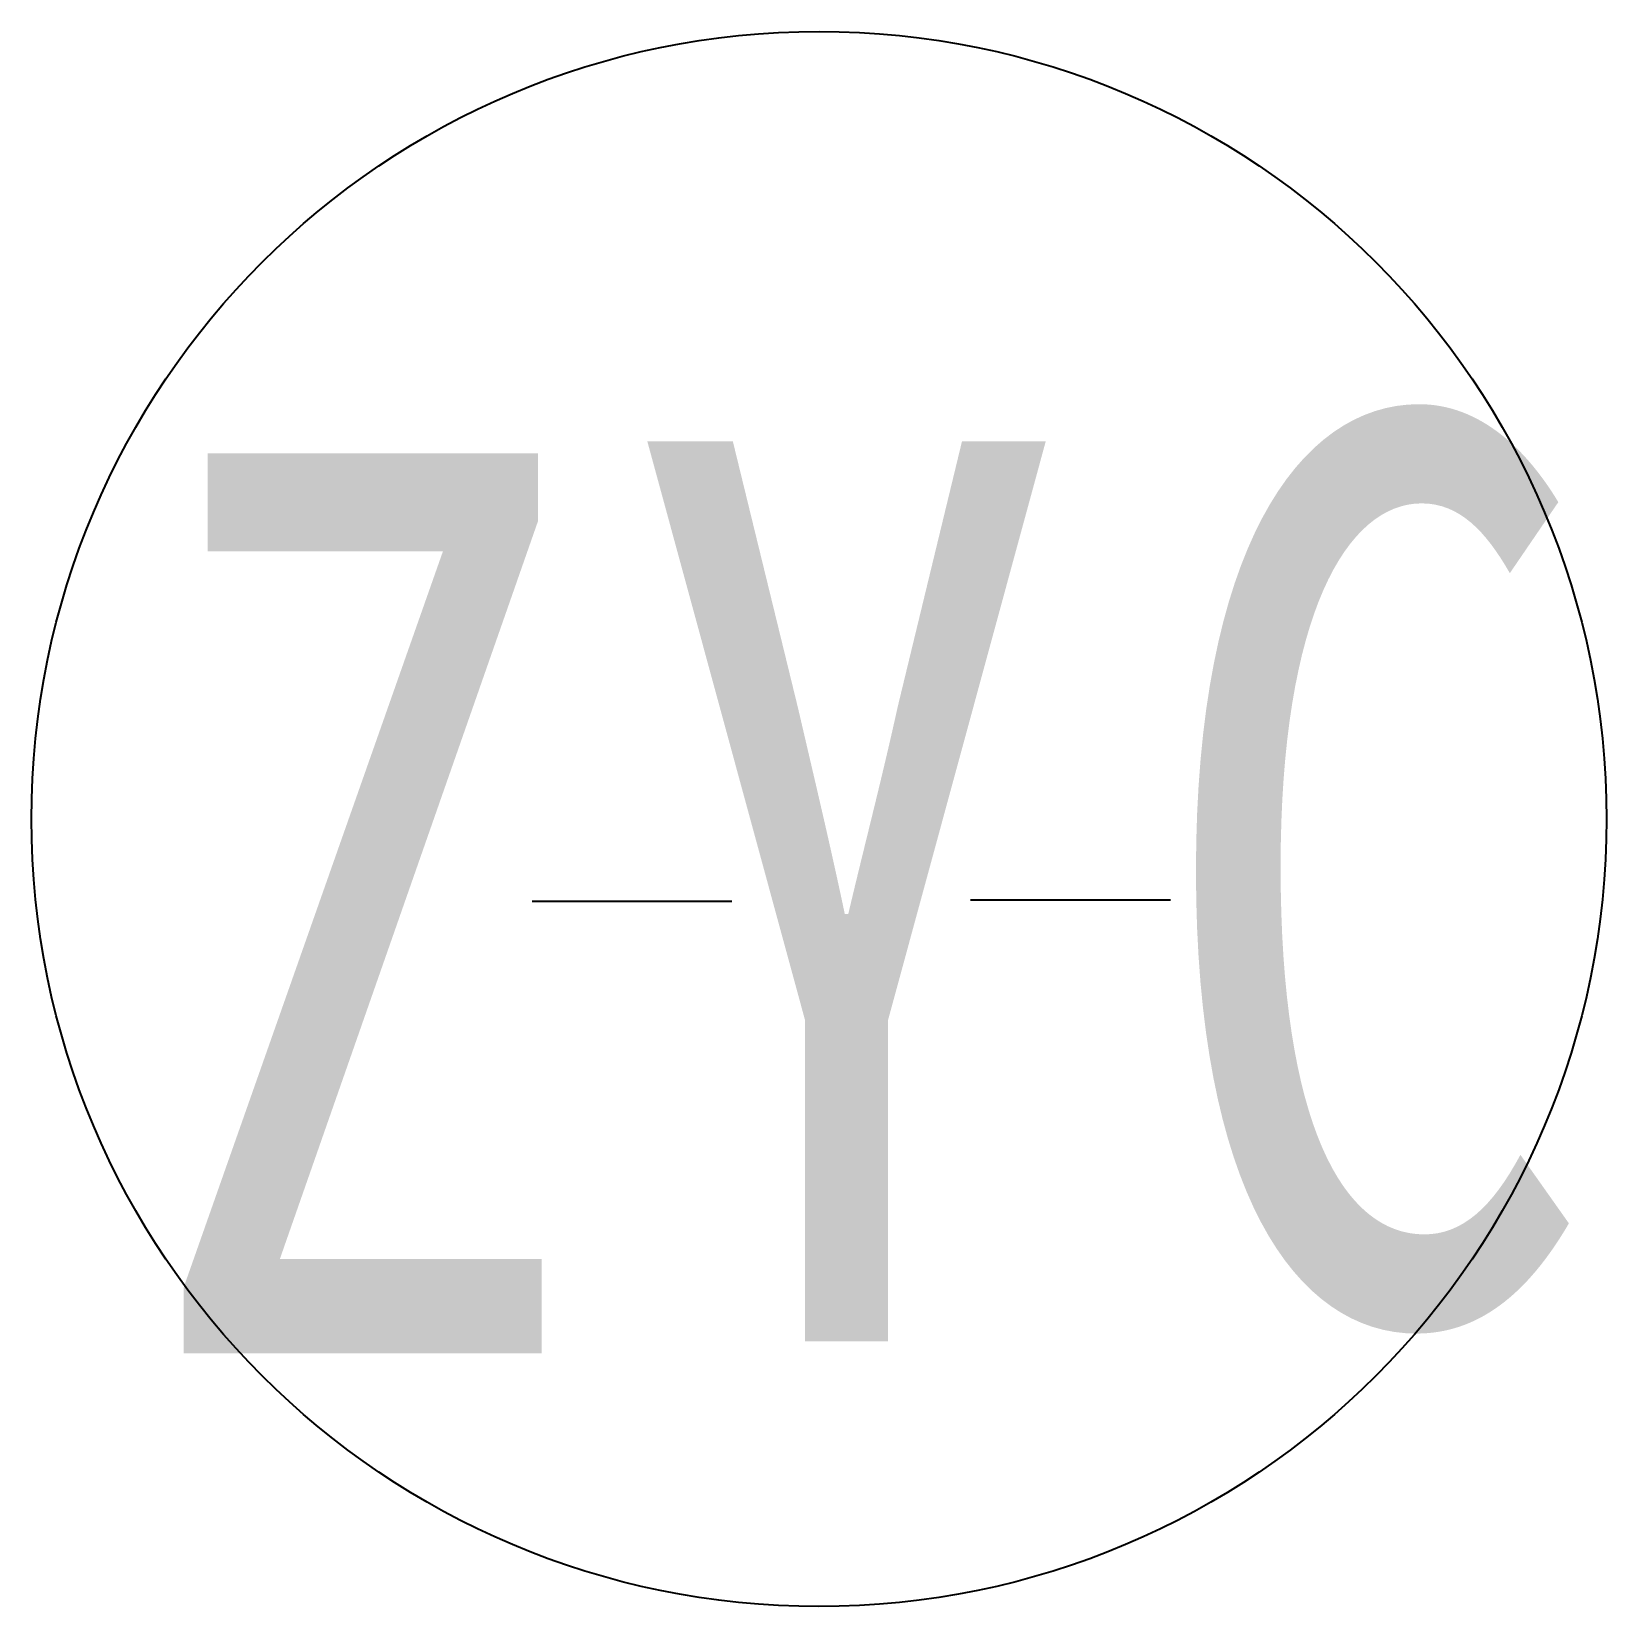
# Model space of a CAD drawing. Extents: x -3.5 to 3.5, y 0 to 7.
import ezdxf
from ezdxf.enums import TextEntityAlignment as Align

# ---------------------------------------------------------------- set-up
doc = ezdxf.new("R2010")
doc.units = 0
doc.header["$MEASUREMENT"] = 0
doc.layers.get('0').update_dxf_attribs({"linetype": 'CONTINUOUS'})
doc.layers.add('GICAD_POU_TEXTS', color=7, linetype='CONTINUOUS')
doc.styles.add('LZ_FONTS_FS', font='simfang0.ttf', dxfattribs={"width": 0.7})

msp = doc.modelspace()

# ---------------------------------------------------------------- linework, layer by layer
at = {"color": 1}
for p, q in [((-1.2754, 3.135), (-0.3871, 3.135)), ((0.6738, 3.1408), (1.5622, 3.1408))]:
    msp.add_line(p, q, dxfattribs=at)
msp.add_ellipse((0, 3.5), major_axis=(-3.5, 0), ratio=1, dxfattribs=at)

# ---------------------------------------------------------------- texts
at = {"layer": 'GICAD_POU_TEXTS', "color": 1, "style": 'LZ_FONTS_FS', "width": 0.72}
for s, p in [('C', (1.4795, 1.2783)), ('Y', (-0.8572, 1.1791))]:
    msp.add_text(s, height=4, dxfattribs=at).set_placement(p)
msp.add_text('Z', height=4, dxfattribs=at).set_placement((-1.0484, 1.125), align=Align.RIGHT)

doc.saveas('drawing.dxf')
